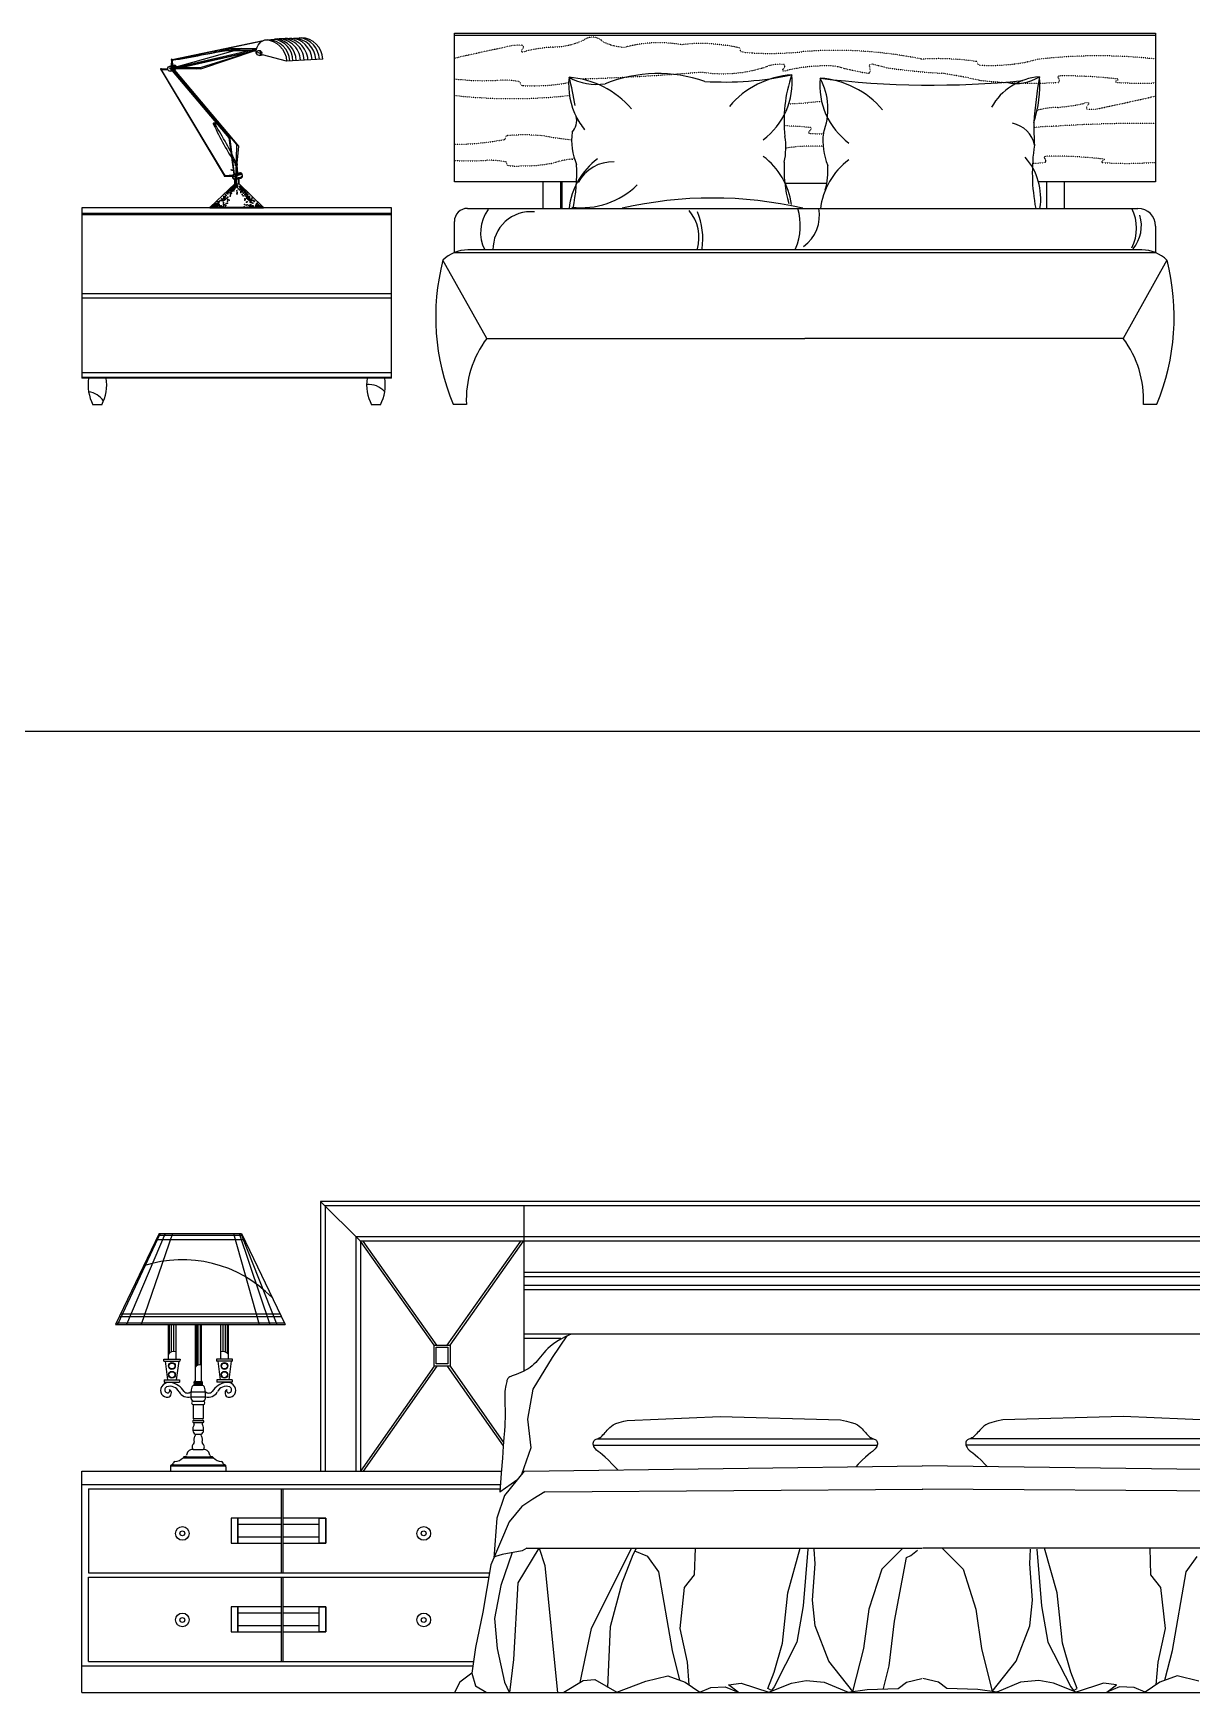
# Model space of a CAD drawing. Header units: millimetres. Extents: x 6388 to 59789, y -18725 to 8137.
# Drawn here: x 28674 to 31294, y 1436 to 5188 of the extents above; entities that cross this region are included whole.
import ezdxf

# ---------------------------------------------------------------- set-up
doc = ezdxf.new("R2010")
doc.units = ezdxf.units.MM
doc.linetypes.add('DOT', pattern=[0.25, 0, -0.25])
doc.layers.add('www.cad-blocks.net', color=7, linetype='Continuous')

# ---------------------------------------------------------------- blocks, each defined once
blk = doc.blocks.new('A$C1EAB5A90')
for p, q in [((413.5, 825.2), (495.5, 829.8)), ((842.2, 503.9), (842.2, 840)), ((842.2, 840), (2427.8, 840)), ((2427.8, 835), (842.2, 835)), ((2427.8, 840), (2427.8, 503.9)), ((204.1, 780.8), (409.7, 823.5)), ((204.5, 780), (408.3, 822.6)), ((207.4, 759.1), (394.3, 801.7)), ((207.6, 758.4), (394.2, 801)), ((207.7, 762), (394.9, 804.6)), ((208.1, 762.6), (360.7, 805.2)), ((258.1, 759.1), (394.3, 801.7)), ((269.1, 759.1), (394.3, 801.7)), ((319.7, 801.7), (394.3, 801.7)), ((320.1, 801), (394.2, 801)), ((329.1, 805.2), (395.1, 805.2)), ((335.1, 805.2), (395.1, 805.2)), ((360.1, 805.2), (395.1, 805.2)), ((385.8, 805.2), (393, 805.2)), ((178.1, 757.6), (321.6, 518.4)), ((179.3, 757.5), (322.1, 519)), ((179.6, 757.7), (195, 757.1)), ((179.8, 758), (194.8, 757.3)), ((179.9, 759.2), (194.3, 760.5)), ((179.9, 759.1), (194.3, 760.3)), ((179.9, 758.3), (194.5, 758)), ((202.3, 778.8), (201.7, 765.9)), ((202.6, 778.7), (202, 766)), ((203, 778.7), (202.7, 766.1)), ((203.6, 778.6), (204.9, 766.6)), ((203.8, 778.6), (205.1, 766.6)), ((204.1, 755), (332, 603.2)), ((204.6, 755.2), (334.7, 600.9)), ((269.1, 759.1), (207.4, 759.1)), ((208.1, 756.2), (349.6, 588.5)), ((209, 756.5), (354, 584.6)), ((225.8, 762.6), (269, 762.5)), ((544.8, 781.5), (462.8, 776.9)), ((298.3, 636.7), (298.3, 636.7)), ((298.6, 636.6), (302.9, 637.8)), ((298.9, 636.4), (303.1, 637.6)), ((299, 633.9), (304.7, 635.6)), ((299.3, 636), (303.5, 637.1)), ((299.8, 637), (299.8, 637)), ((332, 603.2), (343.5, 521.2)), ((334.7, 600.9), (344.1, 521.5)), ((349.6, 588.5), (347.8, 522.1)), ((354, 584.6), (348.1, 523.3)), ((347.8, 543.9), (351.1, 544.4)), ((348.1, 543.7), (351.4, 544.2)), ((348.9, 541.1), (348.1, 522.2)), ((348.2, 541.2), (351.5, 541.8)), ((349.2, 541.2), (348.4, 522.2)), ((348.5, 543.3), (351.7, 543.8)), ((349.6, 541.3), (349.2, 522.4)), ((350.3, 541.4), (351.9, 522.8)), ((350.5, 541.4), (352, 522.8)), ((322.4, 516.6), (340.2, 515.7)), ((322.9, 518.1), (322.9, 518.1)), ((323.1, 516.8), (340.2, 516)), ((323.9, 517.1), (340.3, 516.8)), ((324.1, 518.2), (341.9, 520)), ((324.1, 518.1), (341.7, 519.8)), ((345.9, 499.3), (345.9, 509.4)), ((345.9, 499.3), (355.7, 499.3)), ((346.4, 499.3), (346.4, 509.4)), ((346.8, 499.3), (346.8, 509.5)), ((347.6, 499.3), (347.6, 509.7)), ((350, 499.3), (350, 510.2)), ((354.9, 499.3), (354.9, 511.2)), ((355.3, 499.3), (355.3, 511.3)), ((355.7, 499.3), (355.7, 511.3)), ((1118.5, 503.9), (842.2, 503.9)), ((1042.2, 503.9), (1042.2, 443.9)), ((1082.2, 503.9), (1082.2, 443.9)), ((1085.2, 503.9), (1085.2, 443.9)), ((1684.5, 500.3), (1590.6, 500.3)), ((2427.8, 503.9), (2163.1, 503.9)), ((2181.1, 503.9), (2181.1, 443.9)), ((2220.8, 503.9), (2220.8, 443.9)), ((700, 445), (0, 445)), ((0, 445), (0, 60)), ((0, 433), (700, 433)), ((0, 430), (700, 430)), ((290, 446.6), (410, 446.6)), ((700, 60), (700, 445)), ((842.2, 343.9), (842.2, 413.9)), ((872.2, 443.9), (2387.8, 443.9)), ((2427.8, 403.9), (2427.8, 343.9)), ((842.2, 343.9), (2427.8, 343.9)), ((1635, 350), (872.9, 350)), ((2397.1, 350), (1635, 350)), ((915.4, 150), (816.3, 326.6)), ((2453.7, 326.6), (2354.6, 150)), ((0, 251.5), (700, 251.5)), ((0, 241.5), (700, 241.5)), ((915.4, 150), (1635, 150)), ((2354.6, 150), (1635, 150)), ((700, 72), (0, 72)), ((0, 62), (700, 62)), ((700, 60), (0, 60)), ((839.4, 0.8), (869.4, 0.8)), ((2400.6, 0.8), (2430.6, 0.8)), ((45, 0), (25, 0)), ((675, 0), (655, 0))]:
    blk.add_line(p, q)
for points in [[(395.4, 793.8), (394.1, 794.2, -0.338972), (413.5, 825.2, -0.399625), (462.8, 776.9), (408, 790.7)], [(214.2, 762.6, 0.283898), (210.3, 767.8), (197.9, 765)], [(201, 754.1), (208.4, 756.3, 0.10362), (212, 758.4)], [(298.2, 636.4, 0.083661), (297.9, 636.4, 0.685038), (298, 633.8)], [(298.3, 633.6), (304.3, 635.3, 0.077868), (304.7, 635.6)], [(347.4, 543.7, 0.083661), (347.1, 543.7, 0.685038), (347.2, 541.1)], [(347.5, 540.9), (351.2, 541.5, 0.641064), (350.8, 544.5), (347.3, 544)], [(345.9, 499.3), (290, 446.6, 0.414214), (289.2, 445.8), (289.2, 445), (410.8, 445), (410.8, 445.8, 0.414214), (410, 446.6), (355.7, 499.3)], [(345.1, 520.5, 0.083661), (344, 520.3, 0.685038), (345, 510.2, 0.685038)], [(346.3, 509.4), (360.4, 512.3, 0.641064), (358.2, 523.9), (344.7, 521.6)]]:
    blk.add_lwpolyline(points, format="xyb")
for points in [[(398.9, 796.3), (402.7, 795.1), (402.5, 794.7), (398.8, 795.9), (398.9, 796.3)], [(402.6, 789.9), (408, 790.7)], [(178.1, 757.6), (179.3, 757.5)], [(179.6, 759.6), (178.6, 759.7)], [(198.6, 761.4), (201.1, 758.3), (200.7, 758), (198.3, 761.1), (198.6, 761.3)], [(202.4, 778.7), (203.8, 778.6)], [(204.1, 780.8), (203, 781)], [(302.8, 637.9), (298.1, 636.7)], [(323.3, 519.2), (322.1, 519)], [(322.5, 516.6), (323.8, 517.1)], [(343.4, 516.2), (347.2, 514.9), (347.1, 514.4), (343.3, 515.8), (343.5, 516.2)]]:
    blk.add_lwpolyline(points)
for points in [[(177.9, 757.7, 0.130303), (178.2, 757.6, 0.331854), (178.9, 759.4, 0.328319), (178.4, 759.7, 0.500332)], [(202.2, 778.8, 0.130303), (202.6, 778.7, 0.331854), (203.3, 780.7, 0.328319), (202.8, 781, 0.500332)], [(298.1, 633.6, 0.130303), (298.6, 633.7, 0.576801), (298.8, 636.5, 0.264517), (297.9, 636.6, 0.710752)], [(347.3, 540.9, 0.130303), (347.8, 540.9, 0.576801), (348, 543.8, 0.264517), (347.1, 543.9, 0.710752)], [(322.3, 516.6, 0.130303), (322.7, 516.7, 0.331854), (322.5, 518.8, 0.328319), (321.9, 518.9, 0.500332)], [(345.3, 509.4, 0.130303), (347.2, 509.7, 0.576801), (347.3, 521, 0.264517), (343.7, 521.3, 0.710752)]]:
    blk.add_lwpolyline(points, format="xyb", close=True)
for centre in [(400.9, 795.3), (199.6, 759.7)]:
    blk.add_circle(centre, 5.65)
for centre, radius, start, end in [((427, 776.9), 50.1, 0.9228, 81.157), ((443.9, 776.9), 50.1, 2.0096, 97.716), ((434.5, 776.9), 50.1, 1.4059, 83.743), ((452.4, 777.4), 50.1, 2.0154, 97.6411), ((460.9, 777.8), 50.1, 2.0212, 97.5649), ((470.3, 778.3), 50.1, 2.0446, 89.8396), ((478.8, 778.3), 50.1, 2.6306, 89.1762), ((486.8, 779.7), 50.1, 1.5315, 84.5393), ((494.8, 779.7), 50.1, 2.0446, 89.1762), ((-58.5, 2434.5), 1676.3, 279.0136, 283.5969), ((2007.3, -9561.3), 10496.5, 99.02708, 99.86563), ((419.9, 775), 50.1, 2.62, 89.1762), ((177.6, 758.8), 0.993, 300.7534, 34.996), ((178.6, 758.7), 1.41, 300.6413, 40.8102), ((201.9, 780), 1.05, 300.7534, 34.996), ((203, 779.9), 1.49, 302.2124, 40.8102), ((211.8, 760.1), 4.54, 146.492, 201.5266), ((203.3, 748.5), 9.58, 340.1124, 32.8956), ((204, 748.5), 9.41, 337.0751, 22.6279), ((221.8, 760.7), 2.75, 324.8716, 43.8406), ((222.5, 760.7), 2.75, 324.8716, 43.8406), ((1262.3, 723.6), 161.7, 174.1034, 207.6661), ((1087.2, 536.6), 204.1, 40.4189, 85.9871), ((1164.4, 854.3), 130.2, 241.0908, 278.4042), ((688.1, 618.6), 430.9, 7.6727, 16.3954), ((1303.4, 425.4), 323.2, 71.0183, 111.7974), ((1453.7, 1443), 713.4, 266.3716, 282.2562), ((1619.4, 542.2), 204.1, 94.0129, 139.5811), ((1444.1, 729.2), 161.9, 306.5711, 5.89), ((1902.9, 642.2), 315.2, 160.8133, 186.5053), ((1830.7, 721.6), 161.9, 174.11, 233.4289), ((1539.8, 668.6), 147.3, 338.3017, 28.2264), ((1655.3, 534.6), 204.1, 40.4189, 85.9871), ((1921.4, 2760.1), 2037.5, 262.901, 275.8035), ((2176.3, 604.5), 137.6, 94.6803, 150.371), ((2113.6, 820.5), 94.2, 256.3005, 303.1425), ((1908.9, 720.5), 257, 341.3058, 4.6952), ((3511.2, 523.8), 1363.6, 170.8108, 175.1902), ((1080.7, 642.3), 38.2, 316.7316, 14.6494), ((1262.5, 723.6), 161.9, 206.2629, 219.0596), ((4120.1, 676.3), 1968.2, 181.1124, 182.6095), ((1039.8, 986.5), 821.7, 205.4248, 212.5883), ((297.5, 635), 1.1, 315.8031, 60.4731), ((-445, 166.3), 880.4, 25.4305, 32.1083), ((1247.4, 597.8), 140.1, 172.4632, 202.983), ((1440.9, 581.4), 150.9, 347.445, 9.5697), ((1815.6, 595.7), 140.1, 172.4632, 202.983), ((2093, 575.2), 62, 10.6689, 79.6058), ((2568.2, 523.7), 419.1, 171.3566, 190.9724), ((338.3, 522.8), 7.93, 47.5431, 107.8683), ((338.6, 521.8), 8.22, 45.6214, 105.6239), ((346.7, 542.3), 1.1, 315.8031, 60.4731), ((1262.5, 425.8), 161.9, 126.5711, 173.5704), ((739.6, 523.1), 379.3, 347.9512, 3.0199), ((1199.3, 462.2), 86.7, 87.1102, 152.6406), ((1444.1, 431.3), 161.9, 7.6359, 53.4289), ((1862.5, 531.6), 274.9, 176.4446, 196.2046), ((1830.7, 423.7), 161.9, 126.5711, 173.5704), ((1534.3, 528.3), 152.8, 343.77, 4.7767), ((2026.9, 466.3), 141.3, 350.8749, 41.1678), ((321.4, 517.6), 1.09, 324.8773, 59.1199), ((322.6, 517.9), 1.46, 324.571, 61.0928), ((342, 514.8), 5.38, 317.0855, 61.4366), ((1129.1, 626.7), 181.4, 263.241, 314.2841), ((1425.7, -439.6), 906.9, 76.9814, 103.0186), ((872.2, 413.9), 30, 90, 180), ((988.3, 389.1), 86.8, 143.0568, 206.9497), ((1014.4, 351.4), 84.9, 83.8472, 181.0632), ((1299.5, 377.8), 95.9, 344.6109, 39.5333), ((1242.1, 374.6), 161.9, 352.0988, 22.2357), ((1486.4, 405.2), 138.1, 337.4948, 16.2496), ((1580.8, 428.3), 87.1, 306.0086, 10.3491), ((2285.7, 399.3), 99.3, 333.3704, 26.6296), ((2313.6, 404.8), 82.3, 320.349, 16.5965), ((2387.8, 403.9), 40, 0, 90), ((872.9, 270), 80, 90, 135), ((2397.1, 270), 80, 45, 90), ((1314.4, 198.2), 514.4, 165.545, 202.5597), ((1955.6, 198.2), 514.4, 337.4403, 14.455), ((1101.4, 10.9), 232.3, 143.2284, 182.4988), ((2168.6, 10.9), 232.3, 357.5012, 36.7716), ((112.4, 45.4), 98.5, 171.4719, 207.4528), ((-42.4, 45.4), 98.5, 332.5472, 8.5281), ((742.4, 45.4), 98.5, 171.4719, 207.4528), ((648.8, -1.9), 47.5, 40.843, 95.9088), ((587.6, 45.4), 98.5, 332.5472, 8.5281), ((9.4, -17.1), 46.6, 32.9566, 82.7614)]:
    blk.add_arc(centre, radius, start, end)
at = {"linetype": 'DOT'}
for centre, radius, start, end in [((1154.4, 798.3), 32.6, 45.6184, 123.6607), ((2875.9, -8198.6), 9209.1, 101.93766, 102.75793), ((986.9, 735.6), 77.3, 83.6503, 101.8605), ((994.3, 799.6), 1.36, 134.9755, 279.04), ((976.5, 817.2), 23.6, 315.2966, 338.0995), ((996.2, 824.9), 26.7, 266.3811, 288.3181), ((995.3, 809.2), 3.26, 345.5524, 87.1184), ((1094.5, 411.3), 398.5, 94.4104, 103.0367), ((1061.9, 982.7), 174.1, 270.6421, 295.3355), ((1232.6, 929), 120.9, 242.712, 267.8006), ((1305.1, 524.2), 294.2, 79.959, 105.2028), ((1399.6, 478.5), 338.2, 81.6403, 97.3258), ((1434.2, 618.2), 195.5, 74.4408, 85.7443), ((1485.6, 803.5), 3.24, 338.1576, 70.7829), ((1491.2, 801.5), 2.75, 163.6453, 257.0901), ((1517, 899.2), 103.8, 255.2823, 269.4141), ((1555.2, 1528.5), 734.2, 266.9387, 275.724), ((1705.2, -151.4), 952.6, 78.2949, 94.625), ((2297.6, -387.4), 1176.2, 83.6457, 96.7849), ((966.9, 5944.1), 5210.1, 274.0509, 274.7834), ((1449.4, 1055.4), 307.1, 260.9831, 289.9131), ((1577.7, 674.1), 95.5, 84.6275, 104.3644), ((1585.6, 756.5), 1.48, 122.5884, 275.1737), ((1575.2, 769.4), 15.1, 309.5405, 346.1002), ((1587.7, 779), 24, 265.1682, 289.531), ((1586.5, 765.9), 3.32, 357.5932, 87.1337), ((1682.7, 373.5), 392.6, 86.5201, 102.7824), ((1871.8, 1332.8), 591, 253.7623, 260.7999), ((1777.7, 754.5), 5.08, 264.5289, 359.103), ((1784.7, 765.3), 4.75, 83.3535, 156.6517), ((1957, 794.2), 178.7, 188.6889, 192.8764), ((1645.4, 118.4), 666.5, 75.0218, 77.8877), ((2033.5, 2261.5), 1514.8, 261.8094, 266.6058), ((1936, 188.2), 594.2, 81.5612, 93.6201), ((2022.3, 773), 3.18, 355.8794, 74.2711), ((2028, 771.6), 2.82, 155.361, 235.6158), ((2033.5, 783.1), 15.5, 242.9668, 265.4017), ((2054.6, 1212), 444.9, 267.1193, 276.9696), ((2052.6, 1171.8), 405.4, 277.9346, 285.1586), ((907.3, 1257.2), 524.6, 262.8726, 273.9533), ((952.5, 560.6), 173.5, 77.7164, 92.9738), ((988.5, 726.9), 3.28, 343.0735, 74.1339), ((994.1, 725.4), 2.51, 166.346, 235.9437), ((998.1, 732.5), 10.7, 239.7513, 265.0711), ((1013.3, 839.7), 118.9, 262.1798, 274.8562), ((1028.5, 1078), 356.8, 269.1869, 281.3412), ((1167.7, 504.1), 234.5, 106.599, 107.1209), ((1167.7, 504.1), 234.5, 96.9056, 98.773), ((966.9, 5944.1), 5210.1, 271.8985, 274.0509), ((1769, -426.1), 1188.5, 77.3523, 81.542), ((2147.2, 1752.1), 1025.3, 263.3952, 273.2844), ((2206.1, 732.9), 4.46, 267.1323, 357.6633), ((2208.9, 740.4), 2.27, 93.8071, 213.8972), ((2201.8, 732.1), 8.81, 3.7154, 53.3606), ((2214.6, 725.5), 18.1, 82.965, 108.548), ((2221.9, -290), 1033.5, 83.3007, 90.2849), ((2338.7, 730.7), 1.79, 101.3053, 245.4993), ((2342.9, 750.9), 22.5, 257.2078, 267.521), ((2337.1, 740.4), 8.08, 278.9882, 315.9386), ((2394.1, 1635.3), 908.3, 266.7103, 272.1256), ((2342.2, 735.5), 0.987, 312.4776, 74.1971), ((972.4, 1868.2), 1176.2, 263.6457, 276.3472), ((1564.8, 1632.3), 952.6, 272.0241, 274.625), ((1714.8, -47.7), 734.2, 93.2774, 95.724), ((2175.5, 1069.5), 398.5, 274.4104, 283.0367), ((2273.8, 656), 26.7, 86.3811, 108.3181), ((2293.5, 663.6), 23.6, 135.2966, 158.0995), ((2275.7, 681.2), 1.36, 314.9755, 99.04), ((394.1, 9679.5), 9209.1, 281.93766, 282.75793), ((2208.1, 498.1), 174.1, 90.6421, 106.059), ((2274.7, 671.6), 3.26, 165.5524, 267.1184), ((2283.1, 745.2), 77.3, 263.6503, 281.8605), ((954.3, 603), 3.55, 278.8189, 3.9684), ((963.2, 603.8), 5.37, 158.03, 185.2936), ((963, 602.5), 5.8, 88.7268, 146.0138), ((1000.4, 188.4), 421.6, 83.5499, 95.0661), ((1209.4, 1555.7), 962.1, 260.3241, 263.9065), ((1573.5, -55.7), 686.3, 83.806, 88.7982), ((1644.9, 615.4), 1.76, 136.411, 231.374), ((1578.7, 674), 86.7, 318.5652, 323.7225), ((1649.1, 627.5), 14.4, 248.4397, 267.9438), ((1646.9, 624.4), 2.32, 313.9817, 75.1168), ((1671.4, 1465.5), 852.8, 268.4671, 270.3421), ((2232.8, -318.4), 948.6, 91.7543, 94.8537), ((2386.8, -2076.2), 2712.1, 89.1344, 93.8707), ((842.1, 1183), 594.3, 270.0158, 280.9405), ((1651.8, 192.2), 392.6, 86.5201, 98.7972), ((1840.9, 1151.5), 591, 253.7623, 253.7954), ((876.5, 1075.8), 524.6, 266.258, 273.9533), ((921.6, 379.2), 173.5, 77.7164, 92.9738), ((957.7, 545.6), 3.28, 343.0735, 74.1339), ((963.2, 544.1), 2.51, 166.346, 235.9437), ((967.2, 551.2), 10.7, 239.7513, 265.0711), ((982.5, 658.4), 118.9, 262.1798, 274.8562), ((997.6, 896.7), 356.8, 269.1869, 281.3412), ((1136.8, 322.7), 234.5, 96.9056, 107.1209), ((936, 5762.7), 5210.1, 271.8985, 271.9554), ((2116.3, 1570.7), 1025.3, 271.868, 273.2844), ((2175.3, 551.5), 4.46, 267.1323, 357.6633), ((2178.1, 559.1), 2.27, 93.8071, 213.8972), ((2170.9, 550.8), 8.81, 3.7154, 53.3606), ((2183.7, 544.2), 18.1, 82.965, 108.548), ((2191.1, -471.3), 1033.5, 83.3007, 90.2849), ((2307.8, 549.3), 1.79, 101.3053, 245.4993), ((2312.1, 569.6), 22.5, 257.2078, 267.521), ((2306.2, 559.1), 8.08, 278.9882, 315.9386), ((2363.2, 1454), 908.3, 266.7103, 274.0746), ((2311.4, 554.2), 0.987, 312.4776, 74.1971)]:
    blk.add_arc(centre, radius, start, end, dxfattribs=at)
for points in [[(401.2, 790.1), (401.6, 790.1), (402, 790.3), (402.9, 790.6), (403.4, 791.1), (404.1, 792.3), (404.4, 792.9), (404.7, 794.2), (404.9, 795), (404.6, 796.5), (404.3, 797.3), (403.8, 798.3), (403.3, 798.8), (402.5, 799.6), (402.1, 799.8), (401.4, 800.1), (401.1, 800.1), (400.8, 800.1), (400.8, 800.1), (400.8, 800.1), (400.7, 800.1)], [(199.7, 754.4), (200.1, 754.4), (200.5, 754.6), (201.4, 754.9), (202, 755.3), (202.7, 756.4), (203, 757), (203.4, 758.3), (203.6, 759.1), (203.5, 760.6), (203.2, 761.4), (202.7, 762.4), (202.2, 763), (201.5, 763.8), (201.1, 764.1), (200.4, 764.4), (200.1, 764.4), (199.8, 764.5), (199.8, 764.5), (199.8, 764.5), (199.8, 764.5)], [(298, 633.8), (298.1, 633.8), (298.2, 633.9), (298.5, 633.9), (298.6, 634), (298.8, 634.3), (298.9, 634.4), (299.1, 634.8), (299.1, 635), (299.1, 635.4), (299, 635.6), (298.9, 635.8), (298.8, 636), (298.7, 636.2), (298.6, 636.3), (298.4, 636.4), (298.3, 636.4), (298.2, 636.4), (298.2, 636.4), (298.2, 636.4), (298.2, 636.4)], [(347.2, 541.1), (347.3, 541.1), (347.4, 541.1), (347.7, 541.2), (347.8, 541.3), (348, 541.6), (348.1, 541.7), (348.3, 542.1), (348.3, 542.2), (348.3, 542.6), (348.2, 542.8), (348.1, 543.1), (348, 543.3), (347.9, 543.5), (347.8, 543.6), (347.6, 543.7), (347.5, 543.7), (347.4, 543.7), (347.4, 543.7), (347.4, 543.7), (347.4, 543.7)], [(345, 510.2), (345.4, 510.3), (345.9, 510.4), (346.7, 510.7), (347.4, 511.2), (348.1, 512.3), (348.4, 512.9), (348.9, 514.2), (349, 515), (348.9, 516.6), (348.6, 517.4), (348.1, 518.4), (347.6, 518.9), (346.9, 519.8), (346.5, 520.1), (345.8, 520.4), (345.5, 520.4), (345.2, 520.5), (345.2, 520.5), (345.2, 520.5), (345.1, 520.5)]]:
    blk.add_open_spline(points, degree=3, knots=[3.294068, 3.294068, 3.294068, 3.294068, 3.647859, 3.647859, 4.043866, 4.043866, 4.439873, 4.439873, 4.83588, 4.83588, 5.231886, 5.231886, 5.627893, 5.627893, 6.0239, 6.0239, 6.283185, 6.283185, 6.283185, 6.295262, 6.295262, 6.295262, 6.295262])
for p in [(202, 765.9), (202, 765.5), (202.4, 765.4), (202.5, 766.1), (203.2, 765.3), (203.3, 765.6), (203.5, 765.5), (203.7, 764.4), (204.2, 755.3), (204.3, 765.7), (204.3, 764.6), (204.4, 762.8), (204.6, 755.1), (204.6, 755), (204.8, 764.2), (204.9, 766.2), (204.9, 755.7), (205.1, 764.7), (205.1, 756.6), (205.1, 755.9), (205.4, 755.9), (205.6, 765.6), (205.9, 766.3), (205.9, 756.2), (206.1, 766.2), (206.5, 763), (207.1, 765.8), (207.1, 764.9), (207.1, 756.7), (207.2, 766.8), (207.3, 766.4), (207.8, 756.8), (207.9, 756.7), (208.2, 766.7), (208.3, 766.8), (208.3, 766.6), (208.6, 763.7), (208.6, 756.8), (208.7, 765.9), (208.7, 763.7), (208.9, 765.4), (209, 757.1), (209.1, 767.2), (209.1, 757.6), (209.2, 757.2), (209.5, 767.1), (209.5, 766.1), (210, 767.1), (210, 767.1), (210.1, 757.5), (210.4, 757.5), (210.5, 766.5), (210.8, 765.8), (211.1, 766.5), (211.6, 766.3), (211.6, 764.4), (212, 765.9), (212.8, 764.7), (336.6, 488.4), (337.4, 488.4), (338.4, 488), (339.1, 489.9), (339.7, 489), (339.9, 490.9), (341.2, 493.2), (341.2, 490.6), (341.8, 490.7), (342.2, 493.6), (342.3, 488.4), (342.4, 491.9), (342.4, 490.6), (342.9, 492.2), (343.5, 493.4), (343.7, 491.9), (343.7, 490.6), (344.4, 495.1), (344.9, 494.4), (345.2, 496.2), (345.4, 496), (346.3, 497.2), (346.3, 494.2), (346.5, 491.7), (347.1, 490.1), (347.2, 521.3), (347.3, 521.6), (347.4, 493.2), (347.4, 491.9), (347.7, 497), (348.1, 521.1), (348.2, 496.2), (348.3, 521.4), (348.4, 521.3), (348.7, 520.2), (348.7, 494.4), (348.7, 491.9), (348.8, 496.6), (348.8, 494.5), (348.9, 499.2), (349, 521.7), (349, 497), (349.3, 520.4), (349.5, 521.4), (349.5, 520.5), (349.6, 521.3), (349.6, 521.3), (349.8, 511.6), (349.9, 521.5), (350, 496.9), (350.1, 496.8), (350.3, 520.7), (350.7, 522.6), (350.7, 522.1), (350.7, 519.9), (350.9, 521.1), (350.9, 520.5), (351, 512), (351.2, 522.7), (351.2, 522.1), (351.2, 511.6), (351.5, 512.1), (351.5, 495.1), (351.6, 520.5), (351.6, 518.5), (351.9, 521.9), (351.9, 492.2), (352.1, 522.2), (352.2, 522.2), (352.5, 521), (352.9, 512.4), (352.9, 512), (353, 522.3), (353, 521.3), (353, 488), (353.1, 519.4), (353.5, 520.9), (353.5, 511.9), (353.6, 522.8), (353.8, 521.4), (354.3, 512.8), (354.4, 522.2), (354.6, 523), (354.8, 522.8), (355, 512.6), (355.2, 519.7), (355.8, 522.5), (355.9, 523.4), (355.9, 521.5), (356, 523.1), (356.3, 512.4), (356.5, 493.4), (356.9, 523.4), (357, 523.4), (357, 512.7), (357.1, 523.2), (357.1, 492.2), (357.3, 520.3), (357.4, 522.6), (357.5, 520.3), (357.6, 522.1), (357.6, 491.9), (357.6, 490.6), (357.8, 523.9), (357.8, 493.6), (358.2, 523.8), (358.2, 522.7), (358.2, 513.3), (358.2, 490.7), (358.7, 523.8), (358.8, 523.8), (358.8, 493.2), (358.8, 490.6), (359, 513.4), (359.1, 513.3), (359.2, 523.2), (359.5, 522.4), (359.8, 523.2), (359.8, 513.4), (360.1, 490.9), (360.2, 513.6), (360.3, 523), (360.3, 521), (360.3, 514.1), (360.3, 489), (360.4, 513.8), (360.7, 522.6), (360.9, 514.9), (360.9, 489.9), (361.2, 514), (361.4, 514.7), (361.4, 514.6), (361.5, 521.4), (361.6, 515.3), (361.6, 488), (361.9, 516.2), (362.1, 516.6), (362.1, 515.5), (362.6, 488.4), (363.4, 488.4), (298.6, 450.6), (299.2, 451.9), (300.3, 452.5), (301.5, 451.1), (301.6, 453.1), (301.6, 450.8), (302.2, 454.4), (303.2, 453.3), (303.4, 454.2), (303.4, 454.2), (304.8, 458.3), (304.8, 454.2), (304.8, 451.4), (306.2, 454.2), (306.2, 454.2), (306.2, 452.8), (307.6, 458.3), (307.6, 452.8), (308.1, 451.1), (309, 455.6), (309, 452.8), (309, 451.4), (309.8, 456.8), (310.4, 459.7), (310.4, 452.8), (312.3, 461.8), (314.8, 461.8), (316.1, 465.6), (316.1, 461.8), (317.3, 464.3), (318.7, 461.1), (320, 465.2), (320, 457), (320.5, 454.3), (320.5, 452.6), (321.1, 470.6), (321.1, 469.3), (321.1, 466.8), (321.4, 466.6), (321.4, 462.5), (322.3, 470.6), (323.3, 452), (323.6, 470.6), (323.6, 469.3), (324.2, 463.9), (324.8, 475.6), (325.6, 465.2), (325.9, 454.9), (326.1, 473.1), (327.4, 478.1), (327.9, 466.9), (329, 479.7), (329, 479.5), (329.1, 455.7), (329.4, 460.3), (329.7, 469.4), (329.7, 469.4), (329.7, 463.9), (329.9, 478.1), (329.9, 476.9), (330, 480.4), (330.4, 482.3), (331.1, 479.4), (331.5, 483.7), (332.4, 484.4), (332.4, 481.9), (332.4, 480.6), (332.6, 482.7), (333, 462.6), (334, 484.8), (334.2, 486), (334.5, 484.4), (334.9, 484.4), (334.9, 478.1), (334.9, 471.8), (335.5, 485.6), (336.1, 486.3), (336.1, 474.3), (336.8, 477.5), (337.1, 480.9), (337.4, 485.6), (337.4, 484.4), (337.6, 486.3), (338.6, 478.4), (339.7, 482.9), (340.3, 487), (340.6, 484.1), (342, 487.8), (342.6, 487), (343.4, 483.2), (345.2, 487.2), (350, 476.9), (350.5, 483.7), (350.9, 479.7), (351.2, 476.9), (356.6, 485.5), (357.5, 487.8), (359.2, 481.8), (359.5, 485.8), (359.5, 479.8), (362.1, 474.9), (362.4, 486.3), (362.6, 485.6), (362.6, 484.4), (362.9, 481.5), (363.9, 486.3), (364.5, 485.6), (365, 472.3), (365.1, 484.4), (365.1, 478.1), (365.5, 484.4), (365.8, 486), (366, 484.8), (367.4, 482.7), (367.5, 453), (367.6, 484.4), (367.6, 481.9), (367.6, 480.6), (368.1, 462.6), (368.5, 483.7), (368.7, 475.2), (368.7, 465.7), (368.9, 479.4), (369, 472.6), (369, 464.3), (369.6, 482.3), (370, 480.4), (370.1, 478.1), (370.1, 476.9), (371, 479.7), (371, 479.5), (371.6, 478), (371.6, 451.4), (372.1, 466.9), (372.1, 457.7), (372.2, 474.9), (372.4, 470.9), (372.6, 478.1), (373.4, 459), (373.7, 474), (373.8, 452), (373.9, 473.1), (373.9, 470.4), (374.4, 465.2), (374.9, 468.9), (375.2, 475.6), (375.3, 468), (375.3, 466.6), (375.8, 463.9), (376.4, 470.6), (376.4, 469.3), (376.4, 463.7), (377.6, 450.5), (377.7, 470.6), (377.9, 461.4), (377.9, 451.4), (378.6, 466.6), (378.6, 462.5), (378.9, 470.6), (378.9, 469.3), (378.9, 466.8), (379.5, 463.9), (380, 465.2), (380.4, 458), (381.3, 461.1), (382.3, 462.5), (382.3, 461.1), (382.3, 452.8), (382.7, 464.3), (383.6, 457), (383.9, 465.6), (383.9, 461.8), (385, 468), (385.2, 461.8), (386.4, 455.6), (387.7, 461.8), (389.6, 459.7), (390.5, 460.1), (393.3, 451.4), (394.7, 454.2), (394.7, 451.4), (396, 455.4), (397.5, 451.4), (398.8, 452.9), (295.2, 448.1), (296.1, 448.7), (297.1, 450), (299.3, 450), (299.3, 450), (299.3, 447.3), (299.5, 448.1), (299.5, 447.8), (302.1, 450), (303.4, 450), (303.4, 450), (306.2, 448.7), (310.4, 448.7), (311.7, 448.7), (311.7, 448.7), (312.1, 449.8), (314.7, 449.8), (315.9, 448.7), (319.7, 447.6), (320, 448.7), (324.8, 450), (325.1, 450.3), (367, 447.3), (373.8, 446.6), (379.5, 450), (379.6, 447.4), (380.4, 448.9), (380.9, 448.7), (381.2, 447.4), (383.6, 448.7), (385, 450), (386.4, 450), (387.8, 448.7), (393.3, 448.7), (396.1, 450), (398.8, 450), (400.7, 450.1), (401.6, 448.7), (401.7, 449.8), (404.2, 448.7), (405.1, 447.4)]:
    blk.add_point(p)
blk = doc.blocks.new('A$C00A85CD1')
for p, q in [((3260.3, 1111), (539.7, 1111)), ((539.7, 1111), (539.7, 501)), ((539.7, 1111), (629.7, 1021)), ((3250.3, 1101), (549.7, 1101)), ((549.7, 1101), (549.7, 501)), ((1000, 726.7), (1000, 1101)), ((174.4, 1038.6), (75.8, 832.4)), ((177, 1038.6), (80.8, 832.4)), ((188.5, 1038.6), (100.7, 832.4)), ((204.5, 1038.6), (133.9, 832.4)), ((167.7, 1024.6), (367.4, 1024.6)), ((172.4, 1034.4), (360.4, 1034.4)), ((174.4, 1038.6), (360.7, 1038.6)), ((342.6, 1038.6), (401.1, 832.4)), ((355.4, 1038.6), (425, 832.4)), ((359.3, 1038.6), (441.1, 832.4)), ((360.7, 1038.6), (459.3, 832.4)), ((3180.3, 1031), (619.7, 1031)), ((619.7, 1031), (619.7, 501)), ((796.2, 786.3), (629.7, 1021)), ((3170.3, 1021), (629.7, 1021)), ((629.7, 1021), (629.7, 501)), ((802.4, 786.3), (635.9, 1021)), ((826.2, 786.3), (992.7, 1021)), ((832.4, 786.3), (998.9, 1021)), ((2800, 950.4), (1000, 950.4)), ((2800, 940.4), (1000, 940.4)), ((2800, 921), (1000, 921)), ((2800, 911), (1000, 911)), ((75.8, 832.4), (459.3, 832.4)), ((77.8, 836.6), (457.3, 836.6)), ((84.7, 851.1), (450.4, 851.1)), ((87.4, 856.8), (447.7, 856.8)), ((194.8, 832.4), (194.8, 754.6)), ((195.8, 832.4), (195.8, 766.4)), ((197.6, 832.4), (197.6, 768)), ((202.1, 832.4), (202.1, 770.6)), ((207, 832.4), (207, 771.5)), ((212.3, 832.4), (212.3, 754.6)), ((256, 832.4), (256, 705.5)), ((256.9, 832.4), (256.9, 736.5)), ((257.6, 832.4), (257.6, 737.4)), ((259.2, 832.4), (259.2, 739.2)), ((262, 832.4), (262, 740.5)), ((267.1, 832.4), (267.1, 741.4)), ((270, 832.4), (270, 705.5)), ((313.7, 832.4), (313.7, 754.6)), ((319, 832.4), (319, 771.5)), ((323.8, 832.4), (323.8, 770.6)), ((328.4, 832.4), (328.4, 768)), ((330.1, 832.4), (330.1, 766.4)), ((331.1, 832.4), (331.1, 754.6)), ((1106.6, 811), (1000, 811)), ((1083.2, 801), (1000, 801)), ((1066.2, 789), (1059.5, 783.8)), ((1096.7, 806.8), (1063.7, 758.5)), ((1074, 794.3), (1066.2, 789)), ((1083.3, 799.8), (1074, 794.3)), ((1094, 805.3), (1083.3, 799.8)), ((1106.6, 811), (1094, 805.3)), ((2694.8, 811), (1106.6, 811)), ((185.2, 754.6), (222, 754.6)), ((185.5, 749.6), (185.2, 754.6)), ((222, 754.6), (221.6, 749.6)), ((304, 754.6), (304.4, 749.6)), ((340.8, 754.6), (304, 754.6)), ((340.5, 749.6), (340.8, 754.6)), ((796.2, 786.3), (832.4, 786.3)), ((796.2, 738.9), (796.2, 786.3)), ((801.2, 781.3), (827.4, 781.3)), ((801.2, 743.9), (801.2, 781.3)), ((827.4, 781.3), (827.4, 743.9)), ((832.4, 786.3), (832.4, 738.9)), ((1063.7, 758.5), (1019.4, 686.4)), ((1029.7, 750.8), (1026.1, 746.7)), ((1033.2, 755.1), (1029.7, 750.8)), ((1036.8, 759.6), (1033.2, 755.1)), ((1040.5, 764.2), (1036.8, 759.6)), ((1044.5, 768.9), (1040.5, 764.2)), ((1048.8, 773.8), (1044.5, 768.9)), ((1053.8, 778.7), (1048.8, 773.8)), ((1059.5, 783.8), (1053.8, 778.7)), ((185.5, 749.6), (221.6, 749.6)), ((188.3, 749.6), (193.6, 707.4)), ((218.8, 749.6), (213.5, 707.4)), ((340.5, 749.6), (304.4, 749.6)), ((307.2, 749.6), (312.4, 707.4)), ((337.6, 749.6), (332.4, 707.4)), ((796.2, 738.9), (629.7, 501)), ((802.3, 738.9), (635.8, 501)), ((832.4, 738.9), (796.2, 738.9)), ((827.4, 743.9), (801.2, 743.9)), ((826.3, 738.9), (952.8, 558.2)), ((832.4, 738.9), (953.4, 566)), ((965.7, 713.1), (964.3, 711.9)), ((967.6, 714.2), (965.7, 713.1)), ((970, 715.4), (967.6, 714.2)), ((973.2, 716.7), (970, 715.4)), ((977.2, 718.2), (973.2, 716.7)), ((981.8, 720), (977.2, 718.2)), ((986.9, 722), (981.8, 720)), ((992.3, 724.2), (986.9, 722)), ((997.9, 726.7), (992.3, 724.2)), ((1003.4, 729.4), (997.9, 726.7)), ((1008.8, 732.4), (1003.4, 729.4)), ((1013.8, 735.6), (1008.8, 732.4)), ((1018.3, 739.1), (1013.8, 735.6)), ((1022.3, 742.8), (1018.3, 739.1)), ((1026.1, 746.7), (1022.3, 742.8)), ((185.9, 707.4), (220.8, 707.4)), ((185.9, 707.4), (185.9, 702.4)), ((185.9, 702.4), (220.8, 702.4)), ((220.8, 707.4), (220.8, 702.4)), ((246.7, 680.8), (279.3, 680.8)), ((272.5, 697.3), (253.5, 697.3)), ((253.8, 701), (272.2, 701)), ((254.2, 703.8), (271.7, 703.8)), ((254.2, 695.4), (271.7, 695.4)), ((305.2, 707.4), (305.2, 702.4)), ((340.1, 707.4), (305.2, 707.4)), ((340.1, 702.4), (305.2, 702.4)), ((340.1, 707.4), (340.1, 702.4)), ((956.3, 675.9), (956.2, 670)), ((956.6, 681.4), (956.3, 675.9)), ((957.1, 686.3), (956.6, 681.4)), ((957.7, 690.7), (957.1, 686.3)), ((958.3, 694.6), (957.7, 690.7)), ((959, 698.1), (958.3, 694.6)), ((959.8, 701.1), (959, 698.1)), ((960.5, 703.7), (959.8, 701.1)), ((961.2, 706), (960.5, 703.7)), ((961.8, 707.8), (961.2, 706)), ((962.5, 709.4), (961.8, 707.8)), ((963.2, 710.7), (962.5, 709.4)), ((964.3, 711.9), (963.2, 710.7)), ((1019.4, 686.4), (1007.8, 618.9)), ((246.4, 669), (279.6, 669)), ((251.6, 659.7), (274.3, 659.7)), ((251.6, 651.7), (274.3, 651.7)), ((251.6, 651.7), (251.6, 620.1)), ((274.3, 651.7), (274.3, 620.1)), ((956.2, 670), (956.3, 663.6)), ((956.3, 663.6), (956.4, 656.8)), ((956.4, 656.8), (956.6, 649.7)), ((956.6, 649.7), (956.8, 642.4)), ((956.8, 642.4), (956.9, 635)), ((251.6, 620.1), (274.3, 620.1)), ((251.6, 615.7), (274.3, 615.7)), ((251.6, 611.3), (274.3, 611.3)), ((956.2, 603.7), (955.4, 592.5)), ((956.7, 612.5), (956.2, 603.7)), ((957, 620.1), (956.7, 612.5)), ((956.9, 635), (957, 627.5)), ((957, 627.5), (957, 620.1)), ((1007.8, 618.9), (1014.8, 553.8)), ((1193.8, 600.1), (1197.2, 602.9)), ((1197.2, 602.9), (1201.4, 605.8)), ((1201.4, 605.8), (1207.2, 608.6)), ((1207.2, 608.6), (1215.1, 611.4)), ((1215.1, 611.4), (1225.8, 614.2)), ((1225.8, 614.2), (1232.9, 615.7)), ((1232.9, 615.7), (1443.2, 625.1)), ((1443.2, 625.1), (1715.3, 617.1)), ((1715.3, 617.1), (1729.1, 614.2)), ((1729.1, 614.2), (1739.8, 611.4)), ((1739.8, 611.4), (1747.7, 608.6)), ((1747.7, 608.6), (1753.5, 605.8)), ((1753.5, 605.8), (1757.7, 602.9)), ((1757.7, 602.9), (1761.1, 600.1)), ((2039.7, 602.9), (2036.4, 600.1)), ((2044, 605.8), (2039.7, 602.9)), ((2049.8, 608.6), (2044, 605.8)), ((2057.7, 611.4), (2049.8, 608.6)), ((2068.4, 614.2), (2057.7, 611.4)), ((2082.2, 617.1), (2068.4, 614.2)), ((2354.3, 625.1), (2082.2, 617.1)), ((2564.6, 615.7), (2354.3, 625.1)), ((251.6, 593.8), (274.3, 593.8)), ((256.1, 585.1), (269.9, 585.1)), ((954.3, 577.5), (952.7, 557.4)), ((955.4, 592.5), (954.3, 577.5)), ((1156.1, 564.7), (1156.5, 566.9)), ((1156.1, 562.3), (1156.1, 564.7)), ((1156.5, 566.9), (1157.3, 568.9)), ((1157.3, 568.9), (1158.4, 570.5)), ((1158.4, 570.5), (1159.8, 571.8)), ((1159.8, 571.8), (1161.4, 572.9)), ((1161.4, 572.9), (1163.2, 573.7)), ((1163.2, 573.7), (1165.2, 574.5)), ((1165, 574.4), (1789.9, 574.4)), ((1165.2, 574.5), (1167.3, 575.3)), ((1167.3, 575.3), (1169.5, 576.2)), ((1169.5, 576.2), (1171.7, 577.4)), ((1171.7, 577.4), (1173.9, 578.9)), ((1173.9, 578.9), (1176.1, 580.8)), ((1176.1, 580.8), (1178.3, 583)), ((1178.3, 583), (1180.6, 585.5)), ((1180.6, 585.5), (1182.9, 588.2)), ((1182.9, 588.2), (1185.4, 591.1)), ((1185.4, 591.1), (1188, 594.1)), ((1188, 594.1), (1190.8, 597.1)), ((1190.8, 597.1), (1193.8, 600.1)), ((1761.1, 600.1), (1764.1, 597.1)), ((1764.1, 597.1), (1766.9, 594.1)), ((1766.9, 594.1), (1769.5, 591.1)), ((1769.5, 591.1), (1772, 588.2)), ((1772, 588.2), (1774.3, 585.5)), ((1774.3, 585.5), (1776.5, 583)), ((1776.5, 583), (1778.8, 580.8)), ((1778.8, 580.8), (1781, 578.9)), ((1781, 578.9), (1783.2, 577.4)), ((1783.2, 577.4), (1785.4, 576.2)), ((1785.4, 576.2), (1787.6, 575.3)), ((1787.6, 575.3), (1789.7, 574.5)), ((1789.7, 574.5), (1791.7, 573.7)), ((1791.7, 573.7), (1793.5, 572.9)), ((1793.5, 572.9), (1795.1, 571.8)), ((1795.1, 571.8), (1796.5, 570.5)), ((1796.5, 570.5), (1797.6, 568.9)), ((1797.6, 568.9), (1798.4, 566.9)), ((1798.4, 566.9), (1798.8, 564.7)), ((1798.8, 564.7), (1798.8, 562.3)), ((1999.1, 566.9), (1998.7, 564.7)), ((1998.7, 564.7), (1998.7, 562.3)), ((1999.9, 568.9), (1999.1, 566.9)), ((2001, 570.5), (1999.9, 568.9)), ((2002.4, 571.8), (2001, 570.5)), ((2004, 572.9), (2002.4, 571.8)), ((2005.8, 573.7), (2004, 572.9)), ((2007.8, 574.5), (2005.8, 573.7)), ((2632.4, 574.4), (2007.6, 574.4)), ((2009.9, 575.3), (2007.8, 574.5)), ((2012.1, 576.2), (2009.9, 575.3)), ((2014.3, 577.4), (2012.1, 576.2)), ((2016.5, 578.9), (2014.3, 577.4)), ((2018.7, 580.8), (2016.5, 578.9)), ((2020.9, 583), (2018.7, 580.8)), ((2023.2, 585.5), (2020.9, 583)), ((2025.5, 588.2), (2023.2, 585.5)), ((2028, 591.1), (2025.5, 588.2)), ((2030.6, 594.1), (2028, 591.1)), ((2033.4, 597.1), (2030.6, 594.1)), ((2036.4, 600.1), (2033.4, 597.1)), ((228.6, 531.5), (297.3, 531.5)), ((235.1, 533.9), (291.2, 533.9)), ((251.6, 550.2), (274.3, 550.2)), ((251.6, 550.2), (274.3, 550.2)), ((950.7, 530.9), (948.1, 496.8)), ((952.7, 557.4), (950.7, 530.9)), ((1014.8, 553.8), (993.7, 493.3)), ((1156.5, 559.7), (1156.1, 562.3)), ((1156.5, 560.1), (1798.4, 560.1)), ((1157.5, 557), (1156.5, 559.7)), ((1159, 554.3), (1157.5, 557)), ((1161.1, 551.6), (1159, 554.3)), ((1163.9, 548.8), (1161.1, 551.6)), ((1167.4, 545.9), (1163.9, 548.8)), ((1171.7, 542.4), (1167.4, 545.9)), ((1177, 538), (1171.7, 542.4)), ((1183.3, 532.6), (1177, 538)), ((1190.7, 525.8), (1183.3, 532.6)), ((1199.3, 517.3), (1190.7, 525.8)), ((1764.2, 525.8), (1755.6, 517.3)), ((1771.6, 532.6), (1764.2, 525.8)), ((1777.9, 538), (1771.6, 532.6)), ((1783.2, 542.4), (1777.9, 538)), ((1787.5, 545.9), (1783.2, 542.4)), ((1791, 548.8), (1787.5, 545.9)), ((1793.8, 551.6), (1791, 548.8)), ((1795.9, 554.3), (1793.8, 551.6)), ((1797.4, 557), (1795.9, 554.3)), ((1798.4, 559.7), (1797.4, 557)), ((1798.8, 562.3), (1798.4, 559.7)), ((1998.7, 562.3), (1999.1, 559.7)), ((2641, 560.1), (1999, 560.1)), ((1999.1, 559.7), (2000.1, 557)), ((2000.1, 557), (2001.6, 554.3)), ((2001.6, 554.3), (2003.7, 551.6)), ((2003.7, 551.6), (2006.4, 548.8)), ((2006.4, 548.8), (2010, 545.9)), ((2010, 545.9), (2014.3, 542.4)), ((2014.3, 542.4), (2019.6, 538)), ((2019.6, 538), (2025.9, 532.6)), ((2025.9, 532.6), (2033.3, 525.8)), ((2033.3, 525.8), (2041.9, 517.3)), ((0, 501), (948.4, 501)), ((0, 1), (0, 501)), ((200.4, 511.2), (200.4, 501)), ((200.4, 501), (325.5, 501)), ((325.4, 512.7), (201.2, 512.7)), ((202.7, 515.1), (323.2, 515.1)), ((325.5, 511.2), (325.5, 501)), ((948.1, 496.8), (944.9, 453.8)), ((999.9, 501), (955.4, 445.8)), ((999.9, 501), (1900, 513.1)), ((1211.5, 504.4), (1199.3, 517.3)), ((1755.6, 517.3), (1749.9, 511.3)), ((2801.5, 501), (1900, 513.1)), ((2041.9, 517.3), (2047.6, 511.3)), ((0, 471), (946.2, 471)), ((15, 461), (945.5, 461)), ((15, 461), (15, 271.3)), ((450.2, 461), (450.2, 271.3)), ((454.2, 461), (454.2, 271.3)), ((983.5, 480.7), (944.9, 453.8)), ((1046.8, 454.7), (1019.7, 438.1)), ((1046.8, 454.7), (1901.5, 460.7)), ((2754.6, 454.7), (1899.8, 460.7)), ((955.4, 445.8), (938.5, 395.1)), ((995, 421.6), (966.1, 386.6)), ((1019.7, 438.1), (995, 421.6)), ((352.6, 394.9), (337.2, 394.9)), ((337.2, 394.9), (337.2, 338.1)), ((450.2, 394.9), (352.6, 394.9)), ((352.6, 394.9), (352.6, 338.1)), ((352.6, 338.1), (352.6, 394.9)), ((450.2, 380.7), (352.6, 380.7)), ((352.6, 380.7), (352.6, 352.3)), ((551.7, 394.9), (454.2, 394.9)), ((536.3, 380.7), (454.2, 380.7)), ((536.3, 394.9), (551.7, 394.9)), ((536.3, 338.1), (536.3, 394.9)), ((551.7, 338.1), (551.7, 394.9)), ((551.7, 394.9), (551.7, 338.1)), ((551.7, 352.3), (551.7, 380.7)), ((966.1, 386.6), (924.9, 289.7)), ((938.5, 395.1), (931.1, 304.3)), ((337.2, 338.1), (352.6, 338.1)), ((352.6, 352.3), (450.2, 352.3)), ((352.6, 338.1), (450.2, 338.1)), ((454.2, 352.3), (536.3, 352.3)), ((454.2, 338.1), (551.7, 338.1)), ((551.7, 338.1), (536.3, 338.1)), ((935, 308.2), (931.5, 305.9)), ((950, 313), (935, 308.2)), ((973, 317.1), (947.5, 242.3)), ((995.6, 321.1), (950, 313)), ((986.7, 248.5), (1034.2, 326.8)), ((1006.1, 326.8), (995.6, 321.1)), ((1006.1, 326.8), (1900, 326.8)), ((1034.2, 326.8), (1046.6, 287.7)), ((1242.5, 326.8), (1151.7, 145.5)), ((1221.9, 248.5), (1246.6, 312.4)), ((1246.6, 312.4), (1253.8, 326.8)), ((1279.6, 308.3), (1250.6, 320.3)), ((1304.4, 273.2), (1279.6, 308.3)), ((1386.8, 326.8), (1384.8, 267.1)), ((1596.3, 225.8), (1624.5, 326.8)), ((1641.7, 324.8), (1631.3, 197)), ((1658.2, 291.8), (1656.1, 324.8)), ((1856.2, 326.8), (1808.7, 279.4)), ((1837.6, 162), (1864.4, 306.2)), ((1864.4, 306.2), (1874.7, 310.3)), ((1874.7, 310.3), (1889.2, 322.7)), ((2795.2, 326.8), (1901.4, 326.8)), ((1945.2, 326.8), (1992.6, 279.4)), ((2143.2, 291.8), (2145.3, 324.8)), ((2159.7, 324.8), (2170, 197)), ((2205.1, 225.8), (2176.9, 326.8)), ((2414.6, 326.8), (2416.5, 267.1)), ((2497, 273.2), (2521.7, 308.3)), ((15, 271.3), (921.7, 271.3)), ((924.9, 289.7), (906.3, 182.6)), ((1046.6, 287.7), (1075.4, 0)), ((1335.3, 96), (1304.4, 273.2)), ((1384.8, 267.1), (1362.1, 238.2)), ((1652, 209.4), (1658.2, 291.8)), ((1808.7, 279.4), (1779.8, 188.8)), ((1992.6, 279.4), (2021.5, 188.8)), ((2149.4, 209.4), (2143.2, 291.8)), ((2416.5, 267.1), (2439.2, 238.2)), ((2466, 96), (2497, 273.2)), ((15, 261.3), (919.9, 261.3)), ((15, 71), (15, 261.3)), ((450.2, 261.3), (450.2, 71)), ((454.2, 261.3), (454.2, 71)), ((947.5, 242.3), (933.1, 168.2)), ((976.4, 75.4), (986.7, 248.5)), ((1195.1, 149.6), (1221.9, 248.5)), ((1362.1, 238.2), (1351.8, 145.5)), ((1583.9, 112.5), (1596.3, 225.8)), ((2217.5, 112.5), (2205.1, 225.8)), ((2439.2, 238.2), (2449.5, 145.5)), ((352.6, 194.6), (337.2, 194.6)), ((337.2, 194.6), (337.2, 137.8)), ((450.2, 194.6), (352.6, 194.6)), ((352.6, 194.6), (352.6, 137.8)), ((352.6, 137.8), (352.6, 194.6)), ((551.7, 194.6), (454.2, 194.6)), ((536.3, 194.6), (551.7, 194.6)), ((536.3, 137.8), (536.3, 194.6)), ((551.7, 137.8), (551.7, 194.6)), ((551.7, 194.6), (551.7, 137.8)), ((1631.3, 197), (1616.9, 114.6)), ((1658.2, 151.7), (1652, 209.4)), ((1779.8, 188.8), (1767.5, 100.2)), ((2021.5, 188.8), (2033.9, 100.2)), ((2143.2, 151.7), (2149.4, 209.4)), ((2170, 197), (2184.5, 114.6)), ((450.2, 180.4), (352.6, 180.4)), ((352.6, 180.4), (352.6, 152)), ((352.6, 152), (450.2, 152)), ((536.3, 180.4), (454.2, 180.4)), ((454.2, 152), (536.3, 152)), ((551.7, 152), (551.7, 180.4)), ((906.3, 182.6), (889.8, 102.2)), ((933.1, 168.2), (939.3, 100.2)), ((1689.1, 71.3), (1658.2, 151.7)), ((1825.2, 61), (1837.6, 162)), ((2112.3, 71.3), (2143.2, 151.7)), ((337.2, 137.8), (352.6, 137.8)), ((352.6, 137.8), (450.2, 137.8)), ((454.2, 137.8), (551.7, 137.8)), ((551.7, 137.8), (536.3, 137.8)), ((1151.7, 145.5), (1139.4, 87.8)), ((1188.9, 11.6), (1195.1, 149.6)), ((1351.8, 145.5), (1368.3, 69.2)), ((1616.9, 114.6), (1565.3, 13.6)), ((2184.5, 114.6), (2236, 13.6)), ((2449.5, 145.5), (2433, 69.2)), ((889.8, 102.2), (881.5, 44.5)), ((939.3, 100.2), (955.8, 23.9)), ((967.9, 1), (976.4, 75.4)), ((1139.4, 87.8), (1126.1, 23.6)), ((1352.3, 28.3), (1335.3, 96)), ((1565.3, 46.6), (1583.9, 112.5)), ((1767.5, 100.2), (1742.7, 3.3)), ((2033.9, 100.2), (2058.6, 3.3)), ((2236, 46.6), (2217.5, 112.5)), ((2449.1, 28.3), (2466, 96)), ((0, 61), (883.9, 61)), ((15, 71), (885.3, 71)), ((881.7, 44.1), (854.7, 23.9)), ((881.5, 44.5), (889.8, 15.7)), ((1275.5, 26), (1325, 38.3)), ((1325, 38.3), (1364.2, 23.9)), ((1368.3, 69.2), (1372.6, 18.2)), ((1550.9, 9.5), (1565.3, 46.6)), ((1743.1, 2.8), (1689.1, 71.3)), ((1812.8, 9.5), (1825.2, 61)), ((2058.2, 2.8), (2112.3, 71.3)), ((2250.5, 9.5), (2236, 46.6)), ((2433, 69.2), (2428.8, 18.2)), ((2476.4, 38.3), (2437.2, 23.9)), ((2525.9, 26), (2476.4, 38.3)), ((0, 1), (3800, 1)), ((854.7, 23.9), (842.2, 1)), ((889.8, 15.7), (914.5, 1.3)), ((955.8, 23.9), (966.1, 1.3)), ((1089.9, 1.3), (1133.2, 28)), ((1133.2, 28), (1160, 30.1)), ((1160, 30.1), (1209.5, 1.3)), ((1209.5, 1.3), (1275.5, 26)), ((1364.2, 23.9), (1397.2, 1.3)), ((1397.2, 1.3), (1421.9, 11.6)), ((1421.9, 11.6), (1454.9, 13.6)), ((1454.9, 13.6), (1483.8, 1.3)), ((1462.2, 17.7), (1491.1, 21.9)), ((1483.8, 1.3), (1462.2, 17.7)), ((1491.1, 21.9), (1553, 1.3)), ((1559.1, 5.4), (1550.9, 9.5)), ((1553, 1.3), (1604.5, 21.9)), ((1565.3, 13.6), (1559.1, 5.4)), ((1604.5, 21.9), (1637.5, 28)), ((1637.5, 28), (1678.8, 23.9)), ((1678.8, 23.9), (1732.4, 1.3)), ((1732.4, 1.3), (1775.7, 7.4)), ((1775.7, 7.4), (1845.8, 9.5)), ((1845.8, 9.5), (1864.4, 23.9)), ((1864.4, 23.9), (1899.5, 32.2)), ((1936.9, 23.9), (1901.9, 32.2)), ((1955.5, 9.5), (1936.9, 23.9)), ((2025.6, 7.4), (1955.5, 9.5)), ((2069, 1.3), (2025.6, 7.4)), ((2122.6, 23.9), (2069, 1.3)), ((2163.8, 28), (2122.6, 23.9)), ((2196.8, 21.9), (2163.8, 28)), ((2248.4, 1.3), (2196.8, 21.9)), ((2236, 13.6), (2242.2, 5.4)), ((2242.2, 5.4), (2250.5, 9.5)), ((2310.3, 21.9), (2248.4, 1.3)), ((2339.2, 17.7), (2310.3, 21.9)), ((2317.5, 1.3), (2339.2, 17.7)), ((2346.4, 13.6), (2317.5, 1.3)), ((2379.4, 11.6), (2346.4, 13.6)), ((2404.2, 1.3), (2379.4, 11.6)), ((2437.2, 23.9), (2404.2, 1.3))]:
    blk.add_line(p, q)
for centre, radius in [((203.6, 739), 7.64), ((203.6, 719.2), 7.64), ((203.6, 739), 6.7), ((203.6, 719.2), 6.7), ((322.4, 739), 7.64), ((322.4, 719.2), 7.64), ((322.4, 739), 6.7), ((322.4, 719.2), 6.7), ((227.1, 360.5), 15.5), ((772.9, 360.5), 15.5), ((227.1, 360.5), 5.48), ((772.9, 360.5), 5.48), ((227.1, 164.7), 15.5), ((227.1, 164.7), 5.48), ((772.9, 164.7), 15.5), ((772.9, 164.7), 5.48)]:
    blk.add_circle(centre, radius)
for centre, radius, start, end in [((227, 695.8), 283.5, 44.2573, 107.9805), ((207.3, 755.9), 15.6, 71.3744, 143.3848), ((318.6, 755.9), 15.6, 36.6152, 108.6256), ((267.2, 725.8), 15.6, 79.611, 135.8323), ((193.4, 683.8), 15.6, 148.1664, 275.3482), ((197.2, 682.4), 19.5, 81.0012, 150.4554), ((194.6, 685.1), 7.24, 114.2793, 241.5764), ((193.7, 683.2), 5.15, 240.2946, 29.6518), ((199.3, 670.4), 22.7, 25.6179, 109.7237), ((192.6, 677.8), 9.75, 283.4603, 55.2811), ((193.2, 657.5), 44.7, 31.5763, 80.9346), ((240.3, 691.9), 23.6, 209.6384, 284.8712), ((239.1, 688.4), 10.7, 223.9925, 315.0817), ((311.6, 673.3), 65.4, 164.303, 186.6291), ((255.1, 688.6), 6.9, 97.3238, 159.6748), ((255.8, 699), 2.85, 134.9237, 215.5421), ((254, 696.4), 1.03, 117.5791, 284.7713), ((255.4, 702.2), 2, 126.2219, 216.3122), ((254.1, 705.7), 1.94, 275.3555, 5.3957), ((271.9, 705.7), 1.94, 174.6043, 264.6445), ((270.5, 702.2), 2, 323.6878, 53.7781), ((272, 696.4), 1.03, 255.2287, 62.4209), ((270.8, 688.6), 6.9, 20.3252, 82.6762), ((270.1, 699), 2.85, 324.4579, 45.0763), ((214.4, 673.3), 65.4, 353.3709, 15.697), ((286.9, 688.4), 10.7, 224.9183, 316.0075), ((285.7, 691.9), 23.6, 255.1288, 330.3616), ((332.8, 657.5), 44.7, 99.0654, 148.4237), ((326.7, 670.4), 22.7, 70.2763, 154.3821), ((333.3, 677.8), 9.75, 124.7189, 256.5397), ((328.8, 682.4), 19.5, 29.5446, 98.9988), ((332.3, 683.2), 5.15, 150.3482, 299.7054), ((332.5, 683.8), 15.6, 264.6518, 31.8336), ((331.4, 685.1), 7.24, 298.4236, 65.7207), ((254.5, 667.1), 7.94, 190.2331, 249.009), ((252, 655.7), 4.02, 95.3729, 264.6271), ((271.5, 667.1), 7.94, 290.991, 349.7669), ((274, 655.7), 4.02, 275.3729, 84.6271), ((252.3, 613.5), 2.29, 107.527, 252.473), ((272.4, 595.2), 21.7, 150.4909, 186.4074), ((250.8, 617.9), 2.32, 289.6261, 70.3739), ((250.6, 607.9), 3.57, 326.5024, 72.473), ((275.4, 607.9), 3.57, 107.527, 213.4976), ((253.5, 595.2), 21.7, 353.5926, 29.5091), ((275.1, 617.9), 2.32, 109.6261, 250.3739), ((273.7, 613.5), 2.29, 287.527, 72.473), ((259.9, 593.3), 9.06, 183.2657, 245.1562), ((250.4, 565.3), 3.66, 305.0632, 20.4242), ((268.7, 572.1), 15.8, 147.5465, 200.4242), ((253.7, 583.2), 3.07, 301.9861, 38.4322), ((272.3, 583.2), 3.07, 141.5678, 238.0139), ((266.1, 593.3), 9.06, 294.8438, 356.7343), ((257.3, 572.1), 15.8, 339.5758, 32.4535), ((275.6, 565.3), 3.66, 159.5758, 234.9368), ((208.8, 549.1), 26.5, 273.4629, 318.3799), ((233.8, 527), 6.86, 93.1159, 138.3799), ((233.2, 537.3), 3.49, 273.1159, 353.8917), ((253.1, 535.2), 16.5, 139.9289, 173.8917), ((250.1, 537.7), 12.5, 82.7695, 139.9289), ((257, 555.9), 7.86, 125.0632, 226.6883), ((269, 555.9), 7.86, 313.3117, 54.9368), ((275.9, 537.7), 12.5, 40.0711, 97.2305), ((272.9, 535.2), 16.5, 6.1083, 40.0711), ((292.8, 537.3), 3.49, 186.1083, 266.8841), ((292.2, 527), 6.86, 41.6201, 86.8841), ((317.1, 549.1), 26.5, 221.6201, 266.5371), ((203.3, 512.2), 3.04, 101.1601, 198.2827), ((201.7, 520.2), 5.16, 281.1601, 351.0314), ((210.7, 518.8), 3.89, 93.4629, 171.0314), ((315.3, 518.8), 3.89, 8.9686, 86.5371), ((324.2, 520.2), 5.16, 188.9686, 258.8399), ((322.7, 512.2), 3.04, 341.7173, 78.8399)]:
    blk.add_arc(centre, radius, start, end)
blk = doc.blocks.new('FORMAT')
at = {"color": 155, "true_color": 0x546d8e}
blk.add_line((10116.5, 3609.9), (59789.4, 3609.9), dxfattribs=at)

msp = doc.modelspace()

# ---------------------------------------------------------------- block references
for name, p in [('A$C1EAB5A90', (28784.1, 4348.3)), ('A$C00A85CD1', (28784.1, 1435.7))]:
    msp.add_blockref(name, p)
at = {"layer": 'www.cad-blocks.net'}
msp.add_blockref('FORMAT', (0, 0), dxfattribs=at)

doc.saveas('drawing.dxf')
